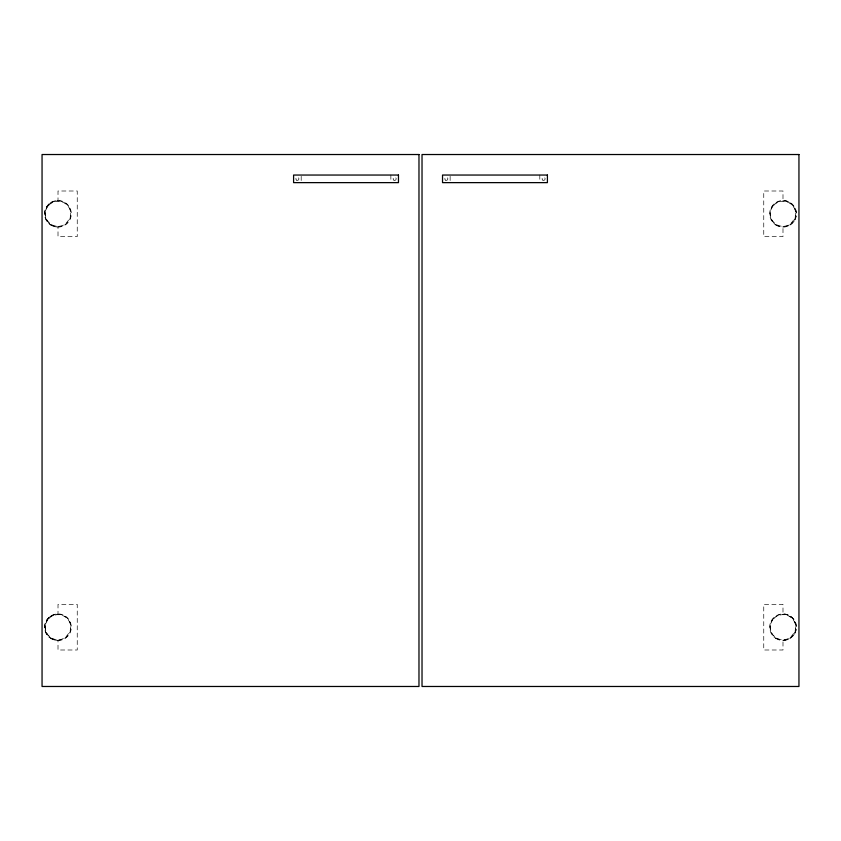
<?xml version="1.0" encoding="UTF-8"?>
<svg xmlns="http://www.w3.org/2000/svg" width="841" height="841" viewBox="0 0 841 841"><rect width="100%" height="100%" fill="white"/><g stroke="black" fill="none" stroke-linecap="round" stroke-linejoin="round"><path stroke-width="0.63" stroke-dasharray="4.21 3.15" d="M539.806 175.044L539.806 181.372M450.135 176.305L450.135 181.372M390.865 175.044L390.865 181.372M301.194 176.305L301.194 181.372M47.969 206.129L46.297 208.957A12.415 12.415 0 0 0 47.916 221.393L50.239 223.717A12.804 12.804 0 0 0 65.693 223.769L69.719 218.639A12.415 12.415 0 0 0 68.11 206.203L65.777 203.879A12.804 12.804 0 0 0 50.323 203.827L47.969 206.129M47.969 619.533L46.297 622.361A12.415 12.415 0 0 0 47.916 634.797L50.239 637.121A12.804 12.804 0 0 0 65.693 637.173L69.719 632.043A12.415 12.415 0 0 0 68.11 619.607L65.777 617.283A12.804 12.804 0 0 0 50.323 617.231L47.969 619.533M772.953 206.129L771.281 208.957A12.415 12.415 0 0 0 772.89 221.393L775.223 223.717A12.804 12.804 0 0 0 790.677 223.769L794.703 218.639A12.415 12.415 0 0 0 793.084 206.203L790.761 203.879A12.804 12.804 0 0 0 775.307 203.827L772.953 206.129M772.953 619.533L771.281 622.361A12.415 12.415 0 0 0 772.89 634.797L775.223 637.121A12.804 12.804 0 0 0 790.677 637.173L794.703 632.043A12.415 12.415 0 0 0 793.084 619.607L790.761 617.283A12.804 12.804 0 0 0 775.307 617.231L772.953 619.533M48.988 203.921L46.707 206.571A13.162 13.162 0 0 0 46.024 219.848C48.368 224.158 53.067 227.133 58.008 227.028L58.008 236.594L77.246 236.594L77.246 191.002L58.008 191.002L58.008 200.568L51.879 201.956L48.988 203.921M48.988 617.336L46.707 619.975A13.162 13.162 0 0 0 46.024 633.262C48.368 637.562 53.067 640.548 58.008 640.432L58.008 649.998L77.246 649.998L77.246 604.406L58.008 604.406L58.008 613.972L51.879 615.36L48.988 617.336M794.293 221.025L789.121 225.64L782.992 227.028L782.992 236.594L763.754 236.594L763.754 191.002L782.992 191.002L782.992 200.568C787.933 200.452 792.632 203.438 794.976 207.738A13.162 13.162 0 0 1 794.293 221.025M794.293 634.429L789.121 639.044L782.992 640.432L782.992 649.998L763.754 649.998L763.754 604.406L782.992 604.406L782.992 613.972C787.933 613.867 792.632 616.842 794.976 621.152A13.162 13.162 0 0 1 794.293 634.429M542.855 180.153A1.524 1.524 0 0 0 545.126 178.839A1.524 1.524 0 0 0 542.855 177.525A1.524 1.524 0 0 0 542.855 180.153M445.583 180.153A1.524 1.524 0 0 0 447.854 178.839A1.524 1.524 0 0 0 445.583 177.525A1.524 1.524 0 0 0 445.583 180.153M775.959 638.067A12.93 12.93 0 0 0 795.912 627.859A12.93 12.93 0 0 0 777.095 615.686A12.93 12.93 0 0 0 775.959 638.067M775.959 224.652A12.93 12.93 0 0 0 795.912 214.455A12.93 12.93 0 0 0 777.095 202.282A12.93 12.93 0 0 0 775.959 224.652M775.896 638.466A13.309 13.309 0 0 0 796.29 627.712A13.309 13.309 0 0 0 776.779 615.433A13.309 13.309 0 0 0 775.896 638.466M775.896 225.062A13.309 13.309 0 0 0 796.29 214.308A13.309 13.309 0 0 0 776.779 202.029A13.309 13.309 0 0 0 775.896 225.062M393.903 180.153A1.524 1.524 0 0 0 396.185 178.839A1.524 1.524 0 0 0 393.903 177.525A1.524 1.524 0 0 0 393.903 180.153M296.631 180.153A1.524 1.524 0 0 0 298.912 178.839A1.524 1.524 0 0 0 296.631 177.525A1.524 1.524 0 0 0 296.631 180.153M50.986 224.652A12.93 12.93 0 0 0 70.928 214.455A12.93 12.93 0 0 0 52.121 202.282A12.93 12.93 0 0 0 50.986 224.652M50.986 638.067A12.93 12.93 0 0 0 70.928 627.859A12.93 12.93 0 0 0 52.121 615.686A12.93 12.93 0 0 0 50.986 638.067M50.923 225.062A13.309 13.309 0 0 0 71.306 214.308A13.309 13.309 0 0 0 51.795 202.029A13.309 13.309 0 0 0 50.923 225.062M50.923 638.466A13.309 13.309 0 0 0 71.306 627.712A13.309 13.309 0 0 0 51.795 615.433A13.309 13.309 0 0 0 50.923 638.466"/><path stroke-width="1.26" d="M418.976 154.523L42.05 154.523L42.05 686.477L418.976 686.477L418.976 154.523M798.95 154.523L422.024 154.523L422.024 686.477L798.95 686.477L798.95 154.523M398.466 175.044L293.593 175.044L293.593 182.634L398.466 182.634L398.466 175.044M547.407 175.044L442.534 175.044L442.534 182.634L547.407 182.634L547.407 175.044"/></g></svg>
